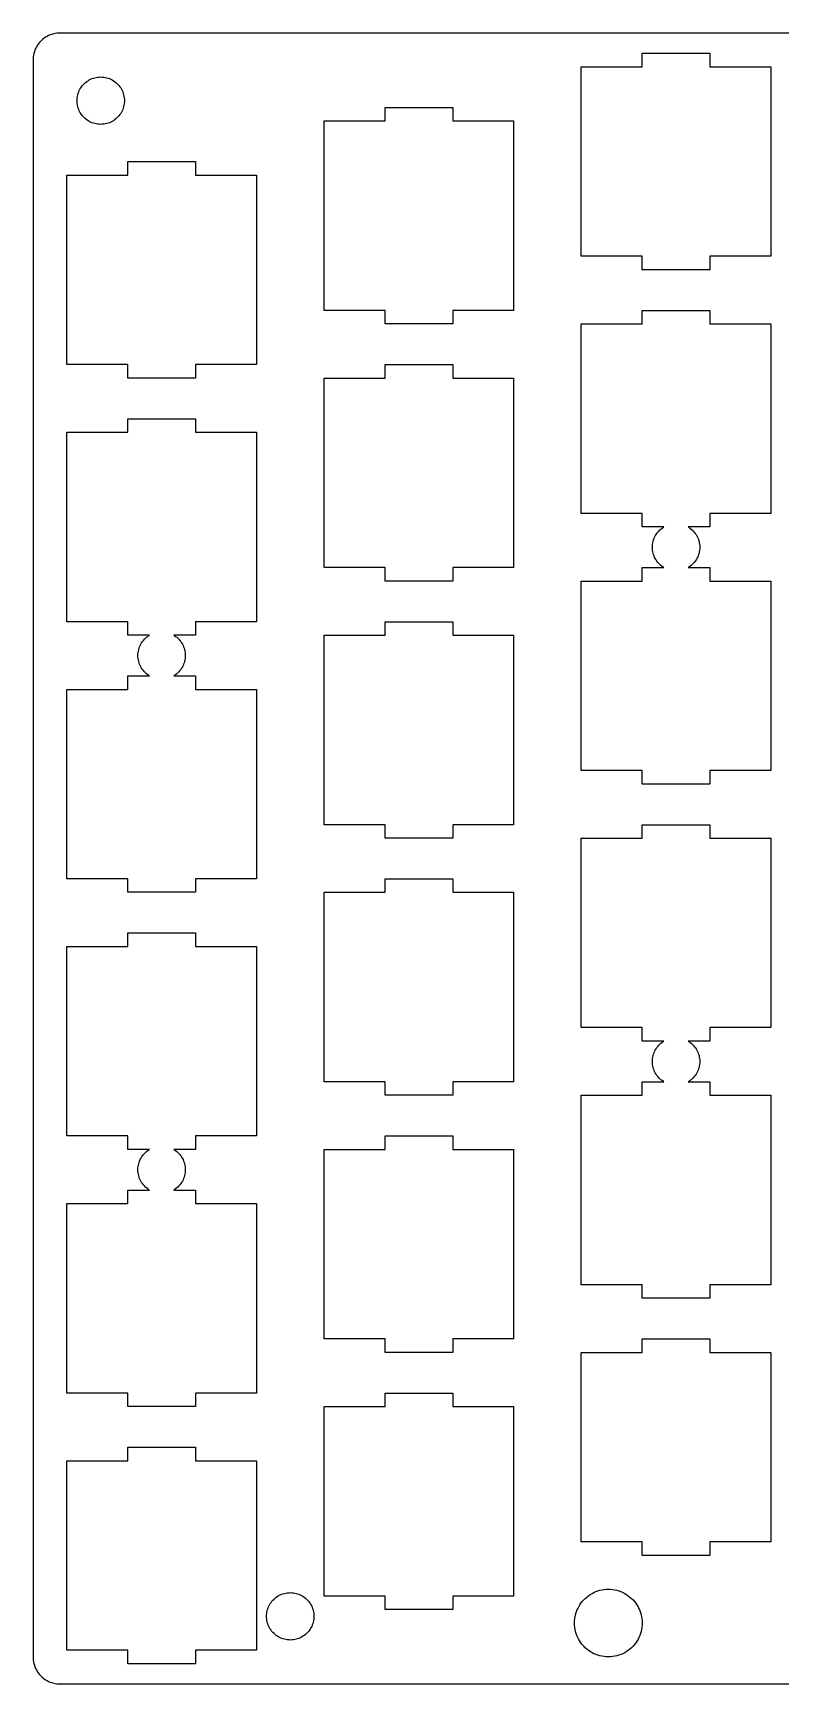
# Model space of a CAD drawing. Header units: metres. Extents: x 0 to 133, y 0 to 122.
# Drawn here: x 0 to 55.2, y 0 to 122 of the extents above; entities that cross this region are included whole.
import ezdxf

# ---------------------------------------------------------------- set-up
doc = ezdxf.new("R2010")
doc.units = ezdxf.units.M

msp = doc.modelspace()

# ---------------------------------------------------------------- linework, layer by layer
for p, q in [((2, 122), (1.8744, 121.996)), ((131, 122), (2, 122)), ((0.19034, 120.852), (0.14044, 120.736)), ((0.24738, 120.964), (0.19034, 120.852)), ((0.31134, 121.072), (0.24738, 120.964)), ((0.38196, 121.176), (0.31134, 121.072)), ((0.45897, 121.275), (0.38196, 121.176)), ((0.54205, 121.369), (0.45897, 121.275)), ((0.63091, 121.458), (0.54205, 121.369)), ((0.72514, 121.541), (0.63091, 121.458)), ((0.82442, 121.618), (0.72514, 121.541)), ((0.92834, 121.689), (0.82442, 121.618)), ((1.03648, 121.753), (0.92834, 121.689)), ((1.14844, 121.81), (1.03648, 121.753)), ((1.26375, 121.86), (1.14844, 121.81)), ((1.38196, 121.902), (1.26375, 121.86)), ((1.50261, 121.937), (1.38196, 121.902)), ((1.62523, 121.965), (1.50261, 121.937)), ((1.74933, 121.984), (1.62523, 121.965)), ((1.8744, 121.996), (1.74933, 121.984)), ((0.00394, 120.126), (0, 120)), ((0, 120), (0, 2)), ((0.01576, 120.251), (0.00394, 120.126)), ((0.03542, 120.375), (0.01576, 120.251)), ((0.06282, 120.497), (0.03542, 120.375)), ((0.09789, 120.618), (0.06282, 120.497)), ((0.14044, 120.736), (0.09789, 120.618)), ((45, 119.5), (45, 120.5)), ((45, 120.5), (50, 120.5)), ((50, 120.5), (50, 119.5)), ((3.80203, 118.276), (3.88451, 118.348)), ((3.88451, 118.348), (3.97137, 118.416)), ((3.97137, 118.416), (4.0623, 118.478)), ((4.0623, 118.478), (4.15692, 118.534)), ((4.15692, 118.534), (4.25488, 118.583)), ((4.25488, 118.583), (4.35577, 118.627)), ((4.35577, 118.627), (4.45921, 118.664)), ((4.45921, 118.664), (4.56479, 118.695)), ((4.56479, 118.695), (4.67207, 118.719)), ((4.67207, 118.719), (4.78065, 118.736)), ((4.78065, 118.736), (4.89011, 118.747)), ((4.89011, 118.747), (5, 118.75)), ((5, 118.75), (5.10988, 118.747)), ((5.10988, 118.747), (5.21933, 118.736)), ((5.21933, 118.736), (5.32791, 118.719)), ((5.32791, 118.719), (5.4352, 118.695)), ((5.4352, 118.695), (5.54077, 118.664)), ((5.54077, 118.664), (5.64421, 118.627)), ((5.64421, 118.627), (5.7451, 118.583)), ((5.7451, 118.583), (5.84306, 118.534)), ((5.84306, 118.534), (5.93768, 118.478)), ((5.93768, 118.478), (6.02861, 118.416)), ((6.02861, 118.416), (6.11548, 118.348)), ((6.11548, 118.348), (6.19795, 118.276)), ((40.5, 105.5), (40.5, 119.5)), ((40.5, 119.5), (45, 119.5)), ((50, 119.5), (54.5, 119.5)), ((54.5, 119.5), (54.5, 105.5)), ((3.25345, 117.11), (3.26379, 117.219)), ((3.26379, 117.219), (3.28099, 117.328)), ((3.28099, 117.328), (3.30498, 117.435)), ((3.30498, 117.435), (3.33565, 117.541)), ((3.33565, 117.541), (3.37288, 117.644)), ((3.37288, 117.644), (3.41655, 117.745)), ((3.41655, 117.745), (3.46646, 117.843)), ((3.46646, 117.843), (3.52242, 117.938)), ((3.52242, 117.938), (3.58421, 118.029)), ((3.58421, 118.029), (3.6516, 118.115)), ((3.6516, 118.115), (3.7243, 118.198)), ((3.7243, 118.198), (3.80203, 118.276)), ((6.19795, 118.276), (6.27568, 118.198)), ((6.27568, 118.198), (6.34839, 118.115)), ((6.34839, 118.115), (6.41577, 118.029)), ((6.41577, 118.029), (6.47757, 117.938)), ((6.47757, 117.938), (6.53352, 117.843)), ((6.53352, 117.843), (6.58344, 117.745)), ((6.58344, 117.745), (6.62711, 117.644)), ((6.62711, 117.644), (6.66434, 117.541)), ((6.66434, 117.541), (6.69501, 117.435)), ((6.69501, 117.435), (6.71899, 117.328)), ((6.71899, 117.328), (6.73619, 117.219)), ((6.73619, 117.219), (6.74654, 117.11)), ((3.25, 117), (3.25345, 117.11)), ((3.25345, 116.89), (3.25, 117)), ((3.26379, 116.781), (3.25345, 116.89)), ((3.28099, 116.672), (3.26379, 116.781)), ((3.30498, 116.565), (3.28099, 116.672)), ((3.33565, 116.459), (3.30498, 116.565)), ((3.37288, 116.356), (3.33565, 116.459)), ((3.41655, 116.255), (3.37288, 116.356)), ((3.46646, 116.157), (3.41655, 116.255)), ((3.52242, 116.062), (3.46646, 116.157)), ((3.58421, 115.971), (3.52242, 116.062)), ((3.6516, 115.885), (3.58421, 115.971)), ((6.41577, 115.971), (6.34839, 115.885)), ((6.47757, 116.062), (6.41577, 115.971)), ((6.53352, 116.157), (6.47757, 116.062)), ((6.58344, 116.255), (6.53352, 116.157)), ((6.62711, 116.356), (6.58344, 116.255)), ((6.66434, 116.459), (6.62711, 116.356)), ((6.69501, 116.565), (6.66434, 116.459)), ((6.71899, 116.672), (6.69501, 116.565)), ((6.73619, 116.781), (6.71899, 116.672)), ((6.74654, 116.89), (6.73619, 116.781)), ((6.74654, 117.11), (6.75, 117)), ((6.75, 117), (6.74654, 116.89)), ((26, 115.5), (26, 116.5)), ((26, 116.5), (31, 116.5)), ((31, 116.5), (31, 115.5)), ((3.7243, 115.802), (3.6516, 115.885)), ((3.80203, 115.724), (3.7243, 115.802)), ((3.88451, 115.652), (3.80203, 115.724)), ((3.97137, 115.584), (3.88451, 115.652)), ((4.0623, 115.522), (3.97137, 115.584)), ((4.15692, 115.466), (4.0623, 115.522)), ((4.25488, 115.417), (4.15692, 115.466)), ((4.35577, 115.373), (4.25488, 115.417)), ((4.45921, 115.336), (4.35577, 115.373)), ((4.56479, 115.305), (4.45921, 115.336)), ((4.67207, 115.281), (4.56479, 115.305)), ((4.78065, 115.264), (4.67207, 115.281)), ((4.89011, 115.253), (4.78065, 115.264)), ((5, 115.25), (4.89011, 115.253)), ((5.10988, 115.253), (5, 115.25)), ((5.21933, 115.264), (5.10988, 115.253)), ((5.32791, 115.281), (5.21933, 115.264)), ((5.4352, 115.305), (5.32791, 115.281)), ((5.54077, 115.336), (5.4352, 115.305)), ((5.64421, 115.373), (5.54077, 115.336)), ((5.7451, 115.417), (5.64421, 115.373)), ((5.84306, 115.466), (5.7451, 115.417)), ((5.93768, 115.522), (5.84306, 115.466)), ((6.02861, 115.584), (5.93768, 115.522)), ((6.11548, 115.652), (6.02861, 115.584)), ((6.19795, 115.724), (6.11548, 115.652)), ((6.27568, 115.802), (6.19795, 115.724)), ((6.34839, 115.885), (6.27568, 115.802)), ((21.5, 101.5), (21.5, 115.5)), ((21.5, 115.5), (26, 115.5)), ((31, 115.5), (35.5, 115.5)), ((35.5, 115.5), (35.5, 101.5)), ((7, 111.5), (7, 112.5)), ((7, 112.5), (12, 112.5)), ((12, 112.5), (12, 111.5)), ((2.5, 97.5), (2.5, 111.5)), ((2.5, 111.5), (7, 111.5)), ((12, 111.5), (16.5, 111.5)), ((16.5, 111.5), (16.5, 97.5)), ((45, 105.5), (40.5, 105.5)), ((45, 104.5), (45, 105.5)), ((54.5, 105.5), (50, 105.5)), ((50, 105.5), (50, 104.5)), ((50, 104.5), (45, 104.5)), ((26, 101.5), (21.5, 101.5)), ((26, 100.5), (26, 101.5)), ((35.5, 101.5), (31, 101.5)), ((31, 101.5), (31, 100.5)), ((45, 100.5), (45, 101.5)), ((45, 101.5), (50, 101.5)), ((50, 101.5), (50, 100.5)), ((31, 100.5), (26, 100.5)), ((40.5, 86.5), (40.5, 100.5)), ((40.5, 100.5), (45, 100.5)), ((50, 100.5), (54.5, 100.5)), ((54.5, 100.5), (54.5, 86.5)), ((7, 97.5), (2.5, 97.5)), ((7, 96.5), (7, 97.5)), ((12, 96.5), (7, 96.5)), ((16.5, 97.5), (12, 97.5)), ((12, 97.5), (12, 96.5)), ((21.5, 82.5), (21.5, 96.5)), ((21.5, 96.5), (26, 96.5)), ((26, 96.5), (26, 97.5)), ((26, 97.5), (31, 97.5)), ((31, 97.5), (31, 96.5)), ((31, 96.5), (35.5, 96.5)), ((35.5, 96.5), (35.5, 82.5)), ((7, 92.5), (7, 93.5)), ((7, 93.5), (12, 93.5)), ((12, 93.5), (12, 92.5)), ((2.5, 78.5), (2.5, 92.5)), ((2.5, 92.5), (7, 92.5)), ((12, 92.5), (16.5, 92.5)), ((16.5, 92.5), (16.5, 78.5)), ((45, 86.5), (40.5, 86.5)), ((45, 85.5), (45, 86.5)), ((46.6002, 85.5), (45, 85.5)), ((46.3845, 85.3484), (46.4714, 85.4158)), ((46.4714, 85.4158), (46.5623, 85.4776)), ((46.5623, 85.4776), (46.6002, 85.5)), ((50, 85.5), (48.3998, 85.5)), ((48.3998, 85.5), (48.4377, 85.4776)), ((48.4377, 85.4776), (48.5286, 85.4158)), ((48.5286, 85.4158), (48.6155, 85.3484)), ((54.5, 86.5), (50, 86.5)), ((50, 86.5), (50, 85.5)), ((45.7534, 84.1099), (45.7638, 84.2193)), ((45.7638, 84.2193), (45.781, 84.3279)), ((45.781, 84.3279), (45.805, 84.4352)), ((45.805, 84.4352), (45.8356, 84.5408)), ((45.8356, 84.5408), (45.8729, 84.6442)), ((45.8729, 84.6442), (45.9165, 84.7451)), ((45.9165, 84.7451), (45.9665, 84.8431)), ((45.9665, 84.8431), (46.0224, 84.9377)), ((46.0224, 84.9377), (46.0842, 85.0286)), ((46.0842, 85.0286), (46.1516, 85.1155)), ((46.1516, 85.1155), (46.2243, 85.198)), ((46.2243, 85.198), (46.302, 85.2757)), ((46.302, 85.2757), (46.3845, 85.3484)), ((48.6155, 85.3484), (48.698, 85.2757)), ((48.698, 85.2757), (48.7757, 85.198)), ((48.7757, 85.198), (48.8484, 85.1155)), ((48.8484, 85.1155), (48.9158, 85.0286)), ((48.9158, 85.0286), (48.9776, 84.9377)), ((48.9776, 84.9377), (49.0335, 84.8431)), ((49.0335, 84.8431), (49.0834, 84.7451)), ((49.0834, 84.7451), (49.1271, 84.6442)), ((49.1271, 84.6442), (49.1643, 84.5408)), ((49.1643, 84.5408), (49.195, 84.4352)), ((49.195, 84.4352), (49.219, 84.3279)), ((49.219, 84.3279), (49.2362, 84.2193)), ((49.2362, 84.2193), (49.2465, 84.1099)), ((45.75, 84), (45.7534, 84.1099)), ((45.7534, 83.8901), (45.75, 84)), ((45.7638, 83.7807), (45.7534, 83.8901)), ((45.781, 83.6721), (45.7638, 83.7807)), ((45.805, 83.5648), (45.781, 83.6721)), ((45.8356, 83.4592), (45.805, 83.5648)), ((45.8729, 83.3558), (45.8356, 83.4592)), ((45.9165, 83.2549), (45.8729, 83.3558)), ((45.9665, 83.1569), (45.9165, 83.2549)), ((46.0224, 83.0623), (45.9665, 83.1569)), ((46.0842, 82.9714), (46.0224, 83.0623)), ((46.1516, 82.8845), (46.0842, 82.9714)), ((48.9158, 82.9714), (48.8484, 82.8845)), ((48.9776, 83.0623), (48.9158, 82.9714)), ((49.0335, 83.1569), (48.9776, 83.0623)), ((49.0834, 83.2549), (49.0335, 83.1569)), ((49.1271, 83.3558), (49.0834, 83.2549)), ((49.1643, 83.4592), (49.1271, 83.3558)), ((49.195, 83.5648), (49.1643, 83.4592)), ((49.219, 83.6721), (49.195, 83.5648)), ((49.2362, 83.7807), (49.219, 83.6721)), ((49.2465, 83.8901), (49.2362, 83.7807)), ((49.2465, 84.1099), (49.25, 84)), ((49.25, 84), (49.2465, 83.8901)), ((26, 82.5), (21.5, 82.5)), ((26, 81.5), (26, 82.5)), ((35.5, 82.5), (31, 82.5)), ((31, 82.5), (31, 81.5)), ((45, 81.5), (45, 82.5)), ((45, 82.5), (46.6002, 82.5)), ((46.2243, 82.802), (46.1516, 82.8845)), ((46.302, 82.7243), (46.2243, 82.802)), ((46.3845, 82.6516), (46.302, 82.7243)), ((46.4714, 82.5842), (46.3845, 82.6516)), ((46.5623, 82.5224), (46.4714, 82.5842)), ((46.6002, 82.5), (46.5623, 82.5224)), ((48.4377, 82.5224), (48.3998, 82.5)), ((48.3998, 82.5), (50, 82.5)), ((48.5286, 82.5842), (48.4377, 82.5224)), ((48.6155, 82.6516), (48.5286, 82.5842)), ((48.698, 82.7243), (48.6155, 82.6516)), ((48.7757, 82.802), (48.698, 82.7243)), ((48.8484, 82.8845), (48.7757, 82.802)), ((50, 82.5), (50, 81.5)), ((31, 81.5), (26, 81.5)), ((40.5, 67.5), (40.5, 81.5)), ((40.5, 81.5), (45, 81.5)), ((50, 81.5), (54.5, 81.5)), ((54.5, 81.5), (54.5, 67.5)), ((7, 78.5), (2.5, 78.5)), ((7, 77.5), (7, 78.5)), ((16.5, 78.5), (12, 78.5)), ((12, 78.5), (12, 77.5)), ((26, 77.5), (26, 78.5)), ((26, 78.5), (31, 78.5)), ((31, 78.5), (31, 77.5)), ((8.60022, 77.5), (7, 77.5)), ((7.96646, 76.8431), (8.02242, 76.9377)), ((8.02242, 76.9377), (8.08421, 77.0286)), ((8.08421, 77.0286), (8.1516, 77.1155)), ((8.1516, 77.1155), (8.2243, 77.198)), ((8.2243, 77.198), (8.30203, 77.2757)), ((8.30203, 77.2757), (8.38451, 77.3484)), ((8.38451, 77.3484), (8.47137, 77.4158)), ((8.47137, 77.4158), (8.5623, 77.4776)), ((8.5623, 77.4776), (8.60022, 77.5)), ((12, 77.5), (10.3998, 77.5)), ((10.3998, 77.5), (10.4377, 77.4776)), ((10.4377, 77.4776), (10.5286, 77.4158)), ((10.5286, 77.4158), (10.6155, 77.3484)), ((10.6155, 77.3484), (10.698, 77.2757)), ((10.698, 77.2757), (10.7757, 77.198)), ((10.7757, 77.198), (10.8484, 77.1155)), ((10.8484, 77.1155), (10.9158, 77.0286)), ((10.9158, 77.0286), (10.9776, 76.9377)), ((10.9776, 76.9377), (11.0335, 76.8431)), ((21.5, 63.5), (21.5, 77.5)), ((21.5, 77.5), (26, 77.5)), ((31, 77.5), (35.5, 77.5)), ((35.5, 77.5), (35.5, 63.5)), ((7.75, 76), (7.75345, 76.1099)), ((7.75345, 75.8901), (7.75, 76)), ((7.75345, 76.1099), (7.76379, 76.2193)), ((7.76379, 75.7807), (7.75345, 75.8901)), ((7.76379, 76.2193), (7.78099, 76.3279)), ((7.78099, 75.6721), (7.76379, 75.7807)), ((7.78099, 76.3279), (7.80498, 76.4352)), ((7.80498, 75.5648), (7.78099, 75.6721)), ((7.80498, 76.4352), (7.83565, 76.5408)), ((7.83565, 76.5408), (7.87288, 76.6442)), ((7.87288, 76.6442), (7.91655, 76.7451)), ((7.91655, 76.7451), (7.96646, 76.8431)), ((11.0335, 76.8431), (11.0834, 76.7451)), ((11.0834, 76.7451), (11.1271, 76.6442)), ((11.1271, 76.6442), (11.1643, 76.5408)), ((11.1643, 76.5408), (11.195, 76.4352)), ((11.195, 76.4352), (11.219, 76.3279)), ((11.219, 75.6721), (11.195, 75.5648)), ((11.219, 76.3279), (11.2362, 76.2193)), ((11.2362, 75.7807), (11.219, 75.6721)), ((11.2362, 76.2193), (11.2465, 76.1099)), ((11.2465, 75.8901), (11.2362, 75.7807)), ((11.2465, 76.1099), (11.25, 76)), ((11.25, 76), (11.2465, 75.8901)), ((7, 73.5), (7, 74.5)), ((7, 74.5), (8.60022, 74.5)), ((7.83565, 75.4592), (7.80498, 75.5648)), ((7.87288, 75.3558), (7.83565, 75.4592)), ((7.91655, 75.2549), (7.87288, 75.3558)), ((7.96646, 75.1569), (7.91655, 75.2549)), ((8.02242, 75.0623), (7.96646, 75.1569)), ((8.08421, 74.9714), (8.02242, 75.0623)), ((8.1516, 74.8845), (8.08421, 74.9714)), ((8.2243, 74.802), (8.1516, 74.8845)), ((8.30203, 74.7243), (8.2243, 74.802)), ((8.38451, 74.6516), (8.30203, 74.7243)), ((8.47137, 74.5842), (8.38451, 74.6516)), ((8.5623, 74.5224), (8.47137, 74.5842)), ((8.60022, 74.5), (8.5623, 74.5224)), ((10.4377, 74.5224), (10.3998, 74.5)), ((10.3998, 74.5), (12, 74.5)), ((10.5286, 74.5842), (10.4377, 74.5224)), ((10.6155, 74.6516), (10.5286, 74.5842)), ((10.698, 74.7243), (10.6155, 74.6516)), ((10.7757, 74.802), (10.698, 74.7243)), ((10.8484, 74.8845), (10.7757, 74.802)), ((10.9158, 74.9714), (10.8484, 74.8845)), ((10.9776, 75.0623), (10.9158, 74.9714)), ((11.0335, 75.1569), (10.9776, 75.0623)), ((11.0834, 75.2549), (11.0335, 75.1569)), ((11.1271, 75.3558), (11.0834, 75.2549)), ((11.1643, 75.4592), (11.1271, 75.3558)), ((11.195, 75.5648), (11.1643, 75.4592)), ((12, 74.5), (12, 73.5)), ((2.5, 59.5), (2.5, 73.5)), ((2.5, 73.5), (7, 73.5)), ((12, 73.5), (16.5, 73.5)), ((16.5, 73.5), (16.5, 59.5)), ((45, 67.5), (40.5, 67.5)), ((45, 66.5), (45, 67.5)), ((54.5, 67.5), (50, 67.5)), ((50, 67.5), (50, 66.5)), ((50, 66.5), (45, 66.5)), ((26, 63.5), (21.5, 63.5)), ((26, 62.5), (26, 63.5)), ((35.5, 63.5), (31, 63.5)), ((31, 63.5), (31, 62.5)), ((45, 62.5), (45, 63.5)), ((45, 63.5), (50, 63.5)), ((50, 63.5), (50, 62.5)), ((31, 62.5), (26, 62.5)), ((40.5, 48.5), (40.5, 62.5)), ((40.5, 62.5), (45, 62.5)), ((50, 62.5), (54.5, 62.5)), ((54.5, 62.5), (54.5, 48.5)), ((7, 59.5), (2.5, 59.5)), ((7, 58.5), (7, 59.5)), ((16.5, 59.5), (12, 59.5)), ((12, 59.5), (12, 58.5)), ((26, 58.5), (26, 59.5)), ((26, 59.5), (31, 59.5)), ((31, 59.5), (31, 58.5)), ((12, 58.5), (7, 58.5)), ((21.5, 44.5), (21.5, 58.5)), ((21.5, 58.5), (26, 58.5)), ((31, 58.5), (35.5, 58.5)), ((35.5, 58.5), (35.5, 44.5)), ((7, 54.5), (7, 55.5)), ((7, 55.5), (12, 55.5)), ((12, 55.5), (12, 54.5)), ((2.5, 40.5), (2.5, 54.5)), ((2.5, 54.5), (7, 54.5)), ((12, 54.5), (16.5, 54.5)), ((16.5, 54.5), (16.5, 40.5)), ((45, 48.5), (40.5, 48.5)), ((45, 47.5), (45, 48.5)), ((54.5, 48.5), (50, 48.5)), ((50, 48.5), (50, 47.5)), ((46.6002, 47.5), (45, 47.5)), ((45.781, 46.3279), (45.805, 46.4352)), ((45.805, 46.4352), (45.8356, 46.5408)), ((45.8356, 46.5408), (45.8729, 46.6442)), ((45.8729, 46.6442), (45.9165, 46.7451)), ((45.9165, 46.7451), (45.9665, 46.8431)), ((45.9665, 46.8431), (46.0224, 46.9377)), ((46.0224, 46.9377), (46.0842, 47.0286)), ((46.0842, 47.0286), (46.1516, 47.1155)), ((46.1516, 47.1155), (46.2243, 47.198)), ((46.2243, 47.198), (46.302, 47.2757)), ((46.302, 47.2757), (46.3845, 47.3484)), ((46.3845, 47.3484), (46.4714, 47.4158)), ((46.4714, 47.4158), (46.5623, 47.4776)), ((46.5623, 47.4776), (46.6002, 47.5)), ((50, 47.5), (48.3998, 47.5)), ((48.3998, 47.5), (48.4377, 47.4776)), ((48.4377, 47.4776), (48.5286, 47.4158)), ((48.5286, 47.4158), (48.6155, 47.3484)), ((48.6155, 47.3484), (48.698, 47.2757)), ((48.698, 47.2757), (48.7757, 47.198)), ((48.7757, 47.198), (48.8484, 47.1155)), ((48.8484, 47.1155), (48.9158, 47.0286)), ((48.9158, 47.0286), (48.9776, 46.9377)), ((48.9776, 46.9377), (49.0335, 46.8431)), ((49.0335, 46.8431), (49.0834, 46.7451)), ((49.0834, 46.7451), (49.1271, 46.6442)), ((49.1271, 46.6442), (49.1643, 46.5408)), ((49.1643, 46.5408), (49.195, 46.4352)), ((49.195, 46.4352), (49.219, 46.3279)), ((45.75, 46), (45.7534, 46.1099)), ((45.7534, 45.8901), (45.75, 46)), ((45.7534, 46.1099), (45.7638, 46.2193)), ((45.7638, 45.7807), (45.7534, 45.8901)), ((45.7638, 46.2193), (45.781, 46.3279)), ((45.781, 45.6721), (45.7638, 45.7807)), ((45.805, 45.5648), (45.781, 45.6721)), ((45.8356, 45.4592), (45.805, 45.5648)), ((45.8729, 45.3558), (45.8356, 45.4592)), ((45.9165, 45.2549), (45.8729, 45.3558)), ((45.9665, 45.1569), (45.9165, 45.2549)), ((46.0224, 45.0623), (45.9665, 45.1569)), ((49.0335, 45.1569), (48.9776, 45.0623)), ((49.0834, 45.2549), (49.0335, 45.1569)), ((49.1271, 45.3558), (49.0834, 45.2549)), ((49.1643, 45.4592), (49.1271, 45.3558)), ((49.195, 45.5648), (49.1643, 45.4592)), ((49.219, 45.6721), (49.195, 45.5648)), ((49.219, 46.3279), (49.2362, 46.2193)), ((49.2362, 45.7807), (49.219, 45.6721)), ((49.2362, 46.2193), (49.2465, 46.1099)), ((49.2465, 45.8901), (49.2362, 45.7807)), ((49.2465, 46.1099), (49.25, 46)), ((49.25, 46), (49.2465, 45.8901)), ((26, 44.5), (21.5, 44.5)), ((26, 43.5), (26, 44.5)), ((35.5, 44.5), (31, 44.5)), ((31, 44.5), (31, 43.5)), ((45, 43.5), (45, 44.5)), ((45, 44.5), (46.6002, 44.5)), ((46.0842, 44.9714), (46.0224, 45.0623)), ((46.1516, 44.8845), (46.0842, 44.9714)), ((46.2243, 44.802), (46.1516, 44.8845)), ((46.302, 44.7243), (46.2243, 44.802)), ((46.3845, 44.6516), (46.302, 44.7243)), ((46.4714, 44.5842), (46.3845, 44.6516)), ((46.5623, 44.5224), (46.4714, 44.5842)), ((46.6002, 44.5), (46.5623, 44.5224)), ((48.4377, 44.5224), (48.3998, 44.5)), ((48.3998, 44.5), (50, 44.5)), ((48.5286, 44.5842), (48.4377, 44.5224)), ((48.6155, 44.6516), (48.5286, 44.5842)), ((48.698, 44.7243), (48.6155, 44.6516)), ((48.7757, 44.802), (48.698, 44.7243)), ((48.8484, 44.8845), (48.7757, 44.802)), ((48.9158, 44.9714), (48.8484, 44.8845)), ((48.9776, 45.0623), (48.9158, 44.9714)), ((50, 44.5), (50, 43.5)), ((31, 43.5), (26, 43.5)), ((40.5, 29.5), (40.5, 43.5)), ((40.5, 43.5), (45, 43.5)), ((50, 43.5), (54.5, 43.5)), ((54.5, 43.5), (54.5, 29.5)), ((7, 40.5), (2.5, 40.5)), ((7, 39.5), (7, 40.5)), ((16.5, 40.5), (12, 40.5)), ((12, 40.5), (12, 39.5)), ((26, 39.5), (26, 40.5)), ((26, 40.5), (31, 40.5)), ((31, 40.5), (31, 39.5)), ((8.60022, 39.5), (7, 39.5)), ((8.08421, 39.0286), (8.1516, 39.1155)), ((8.1516, 39.1155), (8.2243, 39.198)), ((8.2243, 39.198), (8.30203, 39.2757)), ((8.30203, 39.2757), (8.38451, 39.3484)), ((8.38451, 39.3484), (8.47137, 39.4158)), ((8.47137, 39.4158), (8.5623, 39.4776)), ((8.5623, 39.4776), (8.60022, 39.5)), ((12, 39.5), (10.3998, 39.5)), ((10.3998, 39.5), (10.4377, 39.4776)), ((10.4377, 39.4776), (10.5286, 39.4158)), ((10.5286, 39.4158), (10.6155, 39.3484)), ((10.6155, 39.3484), (10.698, 39.2757)), ((10.698, 39.2757), (10.7757, 39.198)), ((10.7757, 39.198), (10.8484, 39.1155)), ((10.8484, 39.1155), (10.9158, 39.0286)), ((21.5, 25.5), (21.5, 39.5)), ((21.5, 39.5), (26, 39.5)), ((31, 39.5), (35.5, 39.5)), ((35.5, 39.5), (35.5, 25.5)), ((7.75, 38), (7.75345, 38.1099)), ((7.75345, 37.8901), (7.75, 38)), ((7.75345, 38.1099), (7.76379, 38.2193)), ((7.76379, 37.7807), (7.75345, 37.8901)), ((7.76379, 38.2193), (7.78099, 38.3279)), ((7.78099, 38.3279), (7.80498, 38.4352)), ((7.80498, 38.4352), (7.83565, 38.5408)), ((7.83565, 38.5408), (7.87288, 38.6442)), ((7.87288, 38.6442), (7.91655, 38.7451)), ((7.91655, 38.7451), (7.96646, 38.8431)), ((7.96646, 38.8431), (8.02242, 38.9377)), ((8.02242, 38.9377), (8.08421, 39.0286)), ((10.9158, 39.0286), (10.9776, 38.9377)), ((10.9776, 38.9377), (11.0335, 38.8431)), ((11.0335, 38.8431), (11.0834, 38.7451)), ((11.0834, 38.7451), (11.1271, 38.6442)), ((11.1271, 38.6442), (11.1643, 38.5408)), ((11.1643, 38.5408), (11.195, 38.4352)), ((11.195, 38.4352), (11.219, 38.3279)), ((11.219, 38.3279), (11.2362, 38.2193)), ((11.2362, 38.2193), (11.2465, 38.1099)), ((11.2465, 37.8901), (11.2362, 37.7807)), ((11.2465, 38.1099), (11.25, 38)), ((11.25, 38), (11.2465, 37.8901)), ((7.78099, 37.6721), (7.76379, 37.7807)), ((7.80498, 37.5648), (7.78099, 37.6721)), ((7.83565, 37.4592), (7.80498, 37.5648)), ((7.87288, 37.3558), (7.83565, 37.4592)), ((7.91655, 37.2549), (7.87288, 37.3558)), ((7.96646, 37.1569), (7.91655, 37.2549)), ((8.02242, 37.0623), (7.96646, 37.1569)), ((8.08421, 36.9714), (8.02242, 37.0623)), ((8.1516, 36.8845), (8.08421, 36.9714)), ((8.2243, 36.802), (8.1516, 36.8845)), ((8.30203, 36.7243), (8.2243, 36.802)), ((8.38451, 36.6516), (8.30203, 36.7243)), ((8.47137, 36.5842), (8.38451, 36.6516)), ((10.6155, 36.6516), (10.5286, 36.5842)), ((10.698, 36.7243), (10.6155, 36.6516)), ((10.7757, 36.802), (10.698, 36.7243)), ((10.8484, 36.8845), (10.7757, 36.802)), ((10.9158, 36.9714), (10.8484, 36.8845)), ((10.9776, 37.0623), (10.9158, 36.9714)), ((11.0335, 37.1569), (10.9776, 37.0623)), ((11.0834, 37.2549), (11.0335, 37.1569)), ((11.1271, 37.3558), (11.0834, 37.2549)), ((11.1643, 37.4592), (11.1271, 37.3558)), ((11.195, 37.5648), (11.1643, 37.4592)), ((11.219, 37.6721), (11.195, 37.5648)), ((11.2362, 37.7807), (11.219, 37.6721)), ((2.5, 21.5), (2.5, 35.5)), ((2.5, 35.5), (7, 35.5)), ((7, 35.5), (7, 36.5)), ((7, 36.5), (8.60022, 36.5)), ((8.5623, 36.5224), (8.47137, 36.5842)), ((8.60022, 36.5), (8.5623, 36.5224)), ((10.4377, 36.5224), (10.3998, 36.5)), ((10.3998, 36.5), (12, 36.5)), ((10.5286, 36.5842), (10.4377, 36.5224)), ((12, 36.5), (12, 35.5)), ((12, 35.5), (16.5, 35.5)), ((16.5, 35.5), (16.5, 21.5)), ((45, 29.5), (40.5, 29.5)), ((45, 28.5), (45, 29.5)), ((54.5, 29.5), (50, 29.5)), ((50, 29.5), (50, 28.5)), ((50, 28.5), (45, 28.5)), ((26, 25.5), (21.5, 25.5)), ((26, 24.5), (26, 25.5)), ((31, 24.5), (26, 24.5)), ((35.5, 25.5), (31, 25.5)), ((31, 25.5), (31, 24.5)), ((40.5, 10.5), (40.5, 24.5)), ((40.5, 24.5), (45, 24.5)), ((45, 24.5), (45, 25.5)), ((45, 25.5), (50, 25.5)), ((50, 25.5), (50, 24.5)), ((50, 24.5), (54.5, 24.5)), ((54.5, 24.5), (54.5, 10.5)), ((7, 21.5), (2.5, 21.5)), ((7, 20.5), (7, 21.5)), ((16.5, 21.5), (12, 21.5)), ((12, 21.5), (12, 20.5)), ((26, 20.5), (26, 21.5)), ((26, 21.5), (31, 21.5)), ((31, 21.5), (31, 20.5)), ((12, 20.5), (7, 20.5)), ((21.5, 6.5), (21.5, 20.5)), ((21.5, 20.5), (26, 20.5)), ((31, 20.5), (35.5, 20.5)), ((35.5, 20.5), (35.5, 6.5)), ((7, 16.5), (7, 17.5)), ((7, 17.5), (12, 17.5)), ((12, 17.5), (12, 16.5)), ((2.5, 2.5), (2.5, 16.5)), ((2.5, 16.5), (7, 16.5)), ((12, 16.5), (16.5, 16.5)), ((16.5, 16.5), (16.5, 2.5)), ((45, 10.5), (40.5, 10.5)), ((45, 9.5), (45, 10.5)), ((54.5, 10.5), (50, 10.5)), ((50, 10.5), (50, 9.5)), ((50, 9.5), (45, 9.5)), ((17.5842, 6.02861), (17.6516, 6.11548)), ((17.6516, 6.11548), (17.7243, 6.19795)), ((17.7243, 6.19795), (17.802, 6.27568)), ((17.802, 6.27568), (17.8845, 6.34839)), ((17.8845, 6.34839), (17.9714, 6.41577)), ((17.9714, 6.41577), (18.0623, 6.47757)), ((18.0623, 6.47757), (18.1569, 6.53352)), ((18.1569, 6.53352), (18.2549, 6.58344)), ((18.2549, 6.58344), (18.3558, 6.62711)), ((18.3558, 6.62711), (18.4592, 6.66434)), ((18.4592, 6.66434), (18.5648, 6.69501)), ((18.5648, 6.69501), (18.6721, 6.71899)), ((18.6721, 6.71899), (18.7807, 6.73619)), ((18.7807, 6.73619), (18.8901, 6.74654)), ((18.8901, 6.74654), (19, 6.75)), ((19, 6.75), (19.1099, 6.74654)), ((19.1099, 6.74654), (19.2193, 6.73619)), ((19.2193, 6.73619), (19.3279, 6.71899)), ((19.3279, 6.71899), (19.4352, 6.69501)), ((19.4352, 6.69501), (19.5408, 6.66434)), ((19.5408, 6.66434), (19.6442, 6.62711)), ((19.6442, 6.62711), (19.7451, 6.58344)), ((19.7451, 6.58344), (19.8431, 6.53352)), ((19.8431, 6.53352), (19.9377, 6.47757)), ((19.9377, 6.47757), (20.0286, 6.41577)), ((20.0286, 6.41577), (20.1155, 6.34839)), ((20.1155, 6.34839), (20.198, 6.27568)), ((20.198, 6.27568), (20.2757, 6.19795)), ((20.2757, 6.19795), (20.3484, 6.11548)), ((20.3484, 6.11548), (20.4158, 6.02861)), ((26, 6.5), (21.5, 6.5)), ((26, 5.5), (26, 6.5)), ((35.5, 6.5), (31, 6.5)), ((31, 6.5), (31, 5.5)), ((40.5737, 6.09355), (40.6776, 6.21136)), ((40.6776, 6.21136), (40.7886, 6.32242)), ((40.7886, 6.32242), (40.9064, 6.42627)), ((40.9064, 6.42627), (41.0305, 6.52254)), ((41.0305, 6.52254), (41.1604, 6.61081)), ((41.1604, 6.61081), (41.2956, 6.69077)), ((41.2956, 6.69077), (41.4355, 6.76205)), ((41.4355, 6.76205), (41.5797, 6.82443)), ((41.5797, 6.82443), (41.7274, 6.87764)), ((41.7274, 6.87764), (41.8783, 6.92145)), ((41.8783, 6.92145), (42.0315, 6.9557)), ((42.0315, 6.9557), (42.1867, 6.98029)), ((42.1867, 6.98029), (42.343, 6.99506)), ((42.343, 6.99506), (42.5, 7)), ((42.5, 7), (42.657, 6.99506)), ((42.657, 6.99506), (42.8133, 6.98029)), ((42.8133, 6.98029), (42.9684, 6.9557)), ((42.9684, 6.9557), (43.1217, 6.92145)), ((43.1217, 6.92145), (43.2725, 6.87764)), ((43.2725, 6.87764), (43.4203, 6.82443)), ((43.4203, 6.82443), (43.5644, 6.76205)), ((43.5644, 6.76205), (43.7044, 6.69077)), ((43.7044, 6.69077), (43.8396, 6.61081)), ((43.8396, 6.61081), (43.9695, 6.52254)), ((43.9695, 6.52254), (44.0936, 6.42627)), ((44.0936, 6.42627), (44.2114, 6.32242)), ((44.2114, 6.32242), (44.3224, 6.21136)), ((44.3224, 6.21136), (44.4263, 6.09355)), ((17.25, 5), (17.2534, 5.10988)), ((17.2534, 4.89011), (17.25, 5)), ((17.2534, 5.10988), (17.2638, 5.21933)), ((17.2638, 4.78065), (17.2534, 4.89011)), ((17.2638, 5.21933), (17.281, 5.32791)), ((17.281, 5.32791), (17.305, 5.4352)), ((17.305, 5.4352), (17.3356, 5.54077)), ((17.3356, 5.54077), (17.3729, 5.64421)), ((17.3729, 5.64421), (17.4165, 5.7451)), ((17.4165, 5.7451), (17.4665, 5.84306)), ((17.4665, 5.84306), (17.5224, 5.93768)), ((17.5224, 5.93768), (17.5842, 6.02861)), ((20.4158, 6.02861), (20.4776, 5.93768)), ((20.4776, 5.93768), (20.5335, 5.84306)), ((20.5335, 5.84306), (20.5834, 5.7451)), ((20.5834, 5.7451), (20.6271, 5.64421)), ((20.6271, 5.64421), (20.6643, 5.54077)), ((20.6643, 5.54077), (20.695, 5.4352)), ((20.695, 5.4352), (20.719, 5.32791)), ((20.719, 5.32791), (20.7362, 5.21933)), ((20.7362, 5.21933), (20.7465, 5.10988)), ((20.7465, 4.89011), (20.7362, 4.78065)), ((20.7465, 5.10988), (20.75, 5)), ((20.75, 5), (20.7465, 4.89011)), ((31, 5.5), (26, 5.5)), ((40.0197, 4.81332), (40.0443, 4.96844)), ((40.0443, 4.96844), (40.0785, 5.12172)), ((40.0785, 5.12172), (40.1224, 5.27254)), ((40.1224, 5.27254), (40.1756, 5.4203)), ((40.1756, 5.4203), (40.2379, 5.56444)), ((40.2379, 5.56444), (40.3092, 5.70438)), ((40.3092, 5.70438), (40.3892, 5.83955)), ((40.3892, 5.83955), (40.4774, 5.96945)), ((40.4774, 5.96945), (40.5737, 6.09355)), ((44.4263, 6.09355), (44.5225, 5.96945)), ((44.5225, 5.96945), (44.6108, 5.83955)), ((44.6108, 5.83955), (44.6908, 5.70438)), ((44.6908, 5.70438), (44.7621, 5.56444)), ((44.7621, 5.56444), (44.8244, 5.4203)), ((44.8244, 5.4203), (44.8776, 5.27254)), ((44.8776, 5.27254), (44.9214, 5.12172)), ((44.9214, 5.12172), (44.9557, 4.96844)), ((44.9557, 4.96844), (44.9803, 4.81332)), ((17.281, 4.67207), (17.2638, 4.78065)), ((17.305, 4.56479), (17.281, 4.67207)), ((17.3356, 4.45921), (17.305, 4.56479)), ((17.3729, 4.35577), (17.3356, 4.45921)), ((17.4165, 4.25488), (17.3729, 4.35577)), ((17.4665, 4.15692), (17.4165, 4.25488)), ((17.5224, 4.0623), (17.4665, 4.15692)), ((17.5842, 3.97137), (17.5224, 4.0623)), ((17.6516, 3.88451), (17.5842, 3.97137)), ((17.7243, 3.80203), (17.6516, 3.88451)), ((17.802, 3.7243), (17.7243, 3.80203)), ((17.8845, 3.6516), (17.802, 3.7243)), ((20.198, 3.7243), (20.1155, 3.6516)), ((20.2757, 3.80203), (20.198, 3.7243)), ((20.3484, 3.88451), (20.2757, 3.80203)), ((20.4158, 3.97137), (20.3484, 3.88451)), ((20.4776, 4.0623), (20.4158, 3.97137)), ((20.5335, 4.15692), (20.4776, 4.0623)), ((20.5834, 4.25488), (20.5335, 4.15692)), ((20.6271, 4.35577), (20.5834, 4.25488)), ((20.6643, 4.45921), (20.6271, 4.35577)), ((20.695, 4.56479), (20.6643, 4.45921)), ((20.719, 4.67207), (20.695, 4.56479)), ((20.7362, 4.78065), (20.719, 4.67207)), ((40, 4.5), (40.0049, 4.65697)), ((40.0049, 4.34302), (40, 4.5)), ((40.0049, 4.65697), (40.0197, 4.81332)), ((40.0197, 4.18666), (40.0049, 4.34302)), ((40.0443, 4.03154), (40.0197, 4.18666)), ((40.0785, 3.87827), (40.0443, 4.03154)), ((40.1224, 3.72745), (40.0785, 3.87827)), ((40.1756, 3.57968), (40.1224, 3.72745)), ((44.8776, 3.72745), (44.8244, 3.57968)), ((44.9214, 3.87827), (44.8776, 3.72745)), ((44.9557, 4.03154), (44.9214, 3.87827)), ((44.9803, 4.18666), (44.9557, 4.03154)), ((44.9803, 4.81332), (44.9951, 4.65697)), ((44.9951, 4.34302), (44.9803, 4.18666)), ((44.9951, 4.65697), (45, 4.5)), ((45, 4.5), (44.9951, 4.34302)), ((7, 2.5), (2.5, 2.5)), ((7, 1.5), (7, 2.5)), ((16.5, 2.5), (12, 2.5)), ((12, 2.5), (12, 1.5)), ((17.9714, 3.58421), (17.8845, 3.6516)), ((18.0623, 3.52242), (17.9714, 3.58421)), ((18.1569, 3.46646), (18.0623, 3.52242)), ((18.2549, 3.41655), (18.1569, 3.46646)), ((18.3558, 3.37288), (18.2549, 3.41655)), ((18.4592, 3.33565), (18.3558, 3.37288)), ((18.5648, 3.30498), (18.4592, 3.33565)), ((18.6721, 3.28099), (18.5648, 3.30498)), ((18.7807, 3.26379), (18.6721, 3.28099)), ((18.8901, 3.25345), (18.7807, 3.26379)), ((19, 3.25), (18.8901, 3.25345)), ((19.1099, 3.25345), (19, 3.25)), ((19.2193, 3.26379), (19.1099, 3.25345)), ((19.3279, 3.28099), (19.2193, 3.26379)), ((19.4352, 3.30498), (19.3279, 3.28099)), ((19.5408, 3.33565), (19.4352, 3.30498)), ((19.6442, 3.37288), (19.5408, 3.33565)), ((19.7451, 3.41655), (19.6442, 3.37288)), ((19.8431, 3.46646), (19.7451, 3.41655)), ((19.9377, 3.52242), (19.8431, 3.46646)), ((20.0286, 3.58421), (19.9377, 3.52242)), ((20.1155, 3.6516), (20.0286, 3.58421)), ((40.2379, 3.43555), (40.1756, 3.57968)), ((40.3092, 3.29561), (40.2379, 3.43555)), ((40.3892, 3.16043), (40.3092, 3.29561)), ((40.4774, 3.03053), (40.3892, 3.16043)), ((40.5737, 2.90643), (40.4774, 3.03053)), ((40.6776, 2.78862), (40.5737, 2.90643)), ((40.7886, 2.67757), (40.6776, 2.78862)), ((40.9064, 2.57372), (40.7886, 2.67757)), ((41.0305, 2.47745), (40.9064, 2.57372)), ((41.1604, 2.38918), (41.0305, 2.47745)), ((43.9695, 2.47745), (43.8396, 2.38918)), ((44.0936, 2.57372), (43.9695, 2.47745)), ((44.2114, 2.67757), (44.0936, 2.57372)), ((44.3224, 2.78862), (44.2114, 2.67757)), ((44.4263, 2.90643), (44.3224, 2.78862)), ((44.5225, 3.03053), (44.4263, 2.90643)), ((44.6108, 3.16043), (44.5225, 3.03053)), ((44.6908, 3.29561), (44.6108, 3.16043)), ((44.7621, 3.43555), (44.6908, 3.29561)), ((44.8244, 3.57968), (44.7621, 3.43555)), ((0, 2), (0.00394, 1.8744)), ((0.00394, 1.8744), (0.01576, 1.74933)), ((0.01576, 1.74933), (0.03542, 1.62523)), ((0.03542, 1.62523), (0.06282, 1.50261)), ((0.06282, 1.50261), (0.09789, 1.38196)), ((0.09789, 1.38196), (0.14044, 1.26375)), ((0.14044, 1.26375), (0.19034, 1.14844)), ((12, 1.5), (7, 1.5)), ((41.2956, 2.30922), (41.1604, 2.38918)), ((41.4355, 2.23793), (41.2956, 2.30922)), ((41.5797, 2.17555), (41.4355, 2.23793)), ((41.7274, 2.12234), (41.5797, 2.17555)), ((41.8783, 2.07854), (41.7274, 2.12234)), ((42.0315, 2.04428), (41.8783, 2.07854)), ((42.1867, 2.0197), (42.0315, 2.04428)), ((42.343, 2.00493), (42.1867, 2.0197)), ((42.5, 2), (42.343, 2.00493)), ((42.657, 2.00493), (42.5, 2)), ((42.8133, 2.0197), (42.657, 2.00493)), ((42.9684, 2.04428), (42.8133, 2.0197)), ((43.1217, 2.07854), (42.9684, 2.04428)), ((43.2725, 2.12234), (43.1217, 2.07854)), ((43.4203, 2.17555), (43.2725, 2.12234)), ((43.5644, 2.23793), (43.4203, 2.17555)), ((43.7044, 2.30922), (43.5644, 2.23793)), ((43.8396, 2.38918), (43.7044, 2.30922)), ((0.19034, 1.14844), (0.24738, 1.03648)), ((0.24738, 1.03648), (0.31134, 0.92834)), ((0.31134, 0.92834), (0.38196, 0.82442)), ((0.38196, 0.82442), (0.45897, 0.72514)), ((0.45897, 0.72514), (0.54205, 0.63091)), ((0.54205, 0.63091), (0.63091, 0.54205)), ((0.63091, 0.54205), (0.72514, 0.45897)), ((0.72514, 0.45897), (0.82442, 0.38196)), ((0.82442, 0.38196), (0.92834, 0.31134)), ((0.92834, 0.31134), (1.03648, 0.24738)), ((1.03648, 0.24738), (1.14844, 0.19034)), ((1.14844, 0.19034), (1.26375, 0.14044)), ((1.26375, 0.14044), (1.38196, 0.09789)), ((1.38196, 0.09789), (1.50261, 0.06282)), ((1.50261, 0.06282), (1.62523, 0.03542)), ((1.62523, 0.03542), (1.74933, 0.01576)), ((1.74933, 0.01576), (1.8744, 0.00394)), ((1.8744, 0.00394), (2, 0)), ((2, 0), (131, 0))]:
    msp.add_line(p, q)

doc.saveas('drawing.dxf')
